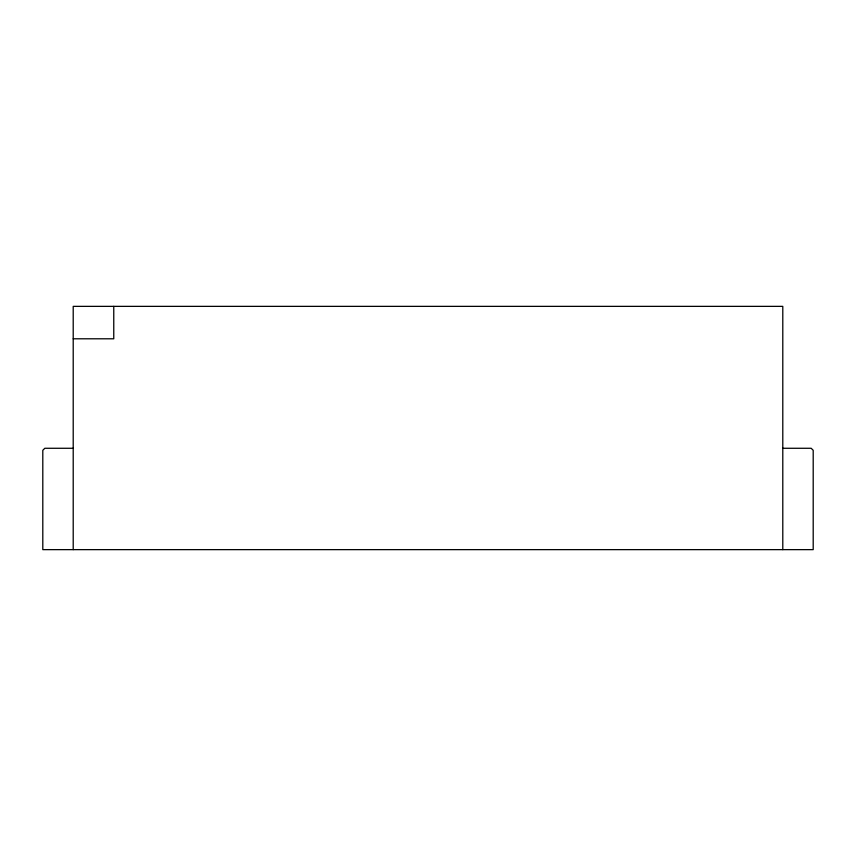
<?xml version="1.0" encoding="UTF-8"?>
<svg xmlns="http://www.w3.org/2000/svg" width="856" height="856" viewBox="0 0 856 856"><rect width="100%" height="100%" fill="white"/><g stroke="black" fill="none" stroke-linecap="round" stroke-linejoin="round"><path stroke-width="1.28" d="M73.209 338.794L113.762 338.794L113.762 306.362M73.209 448.276L44.822 448.276L42.8 450.299L42.8 549.638L813.2 549.638L813.2 450.299L811.178 448.276L782.791 448.276M782.791 549.638L782.791 306.362L73.209 306.362L73.209 549.638"/></g></svg>
